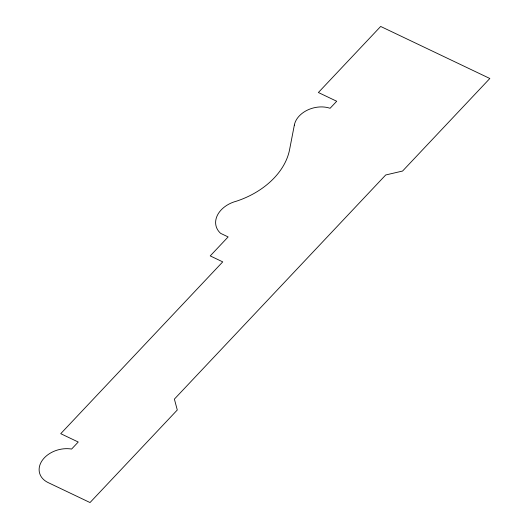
<?xml version="1.0" encoding="UTF-8"?>
<svg xmlns="http://www.w3.org/2000/svg" width="529" height="529" viewBox="0 0 529 529"><rect width="100%" height="100%" fill="white"/><g stroke="black" fill="none" stroke-linecap="round" stroke-linejoin="round"><path stroke-width="0.79" d="M294.336 125.135L289.502 150.057A75.29 54.705 -14.5 0 1 236.47 201.179A26.086 18.951 -14.5 0 0 220.626 233.355L228.125 236.932L210.231 255.91L222.735 261.868L60.736 433.681L78.239 442.026L71.613 449.055A24.308 17.662 -14.5 0 0 42.399 460.19A24.308 17.662 -14.5 0 0 47.742 482.395L90.023 502.55L177.281 410.001L174.391 399.104L385.707 174.973L402.576 171.046L489.834 78.49L380.675 26.45L318.385 92.515L336.715 101.257L330.089 108.286A23.97 17.417 -14.5 0 0 294.336 125.135"/></g></svg>
